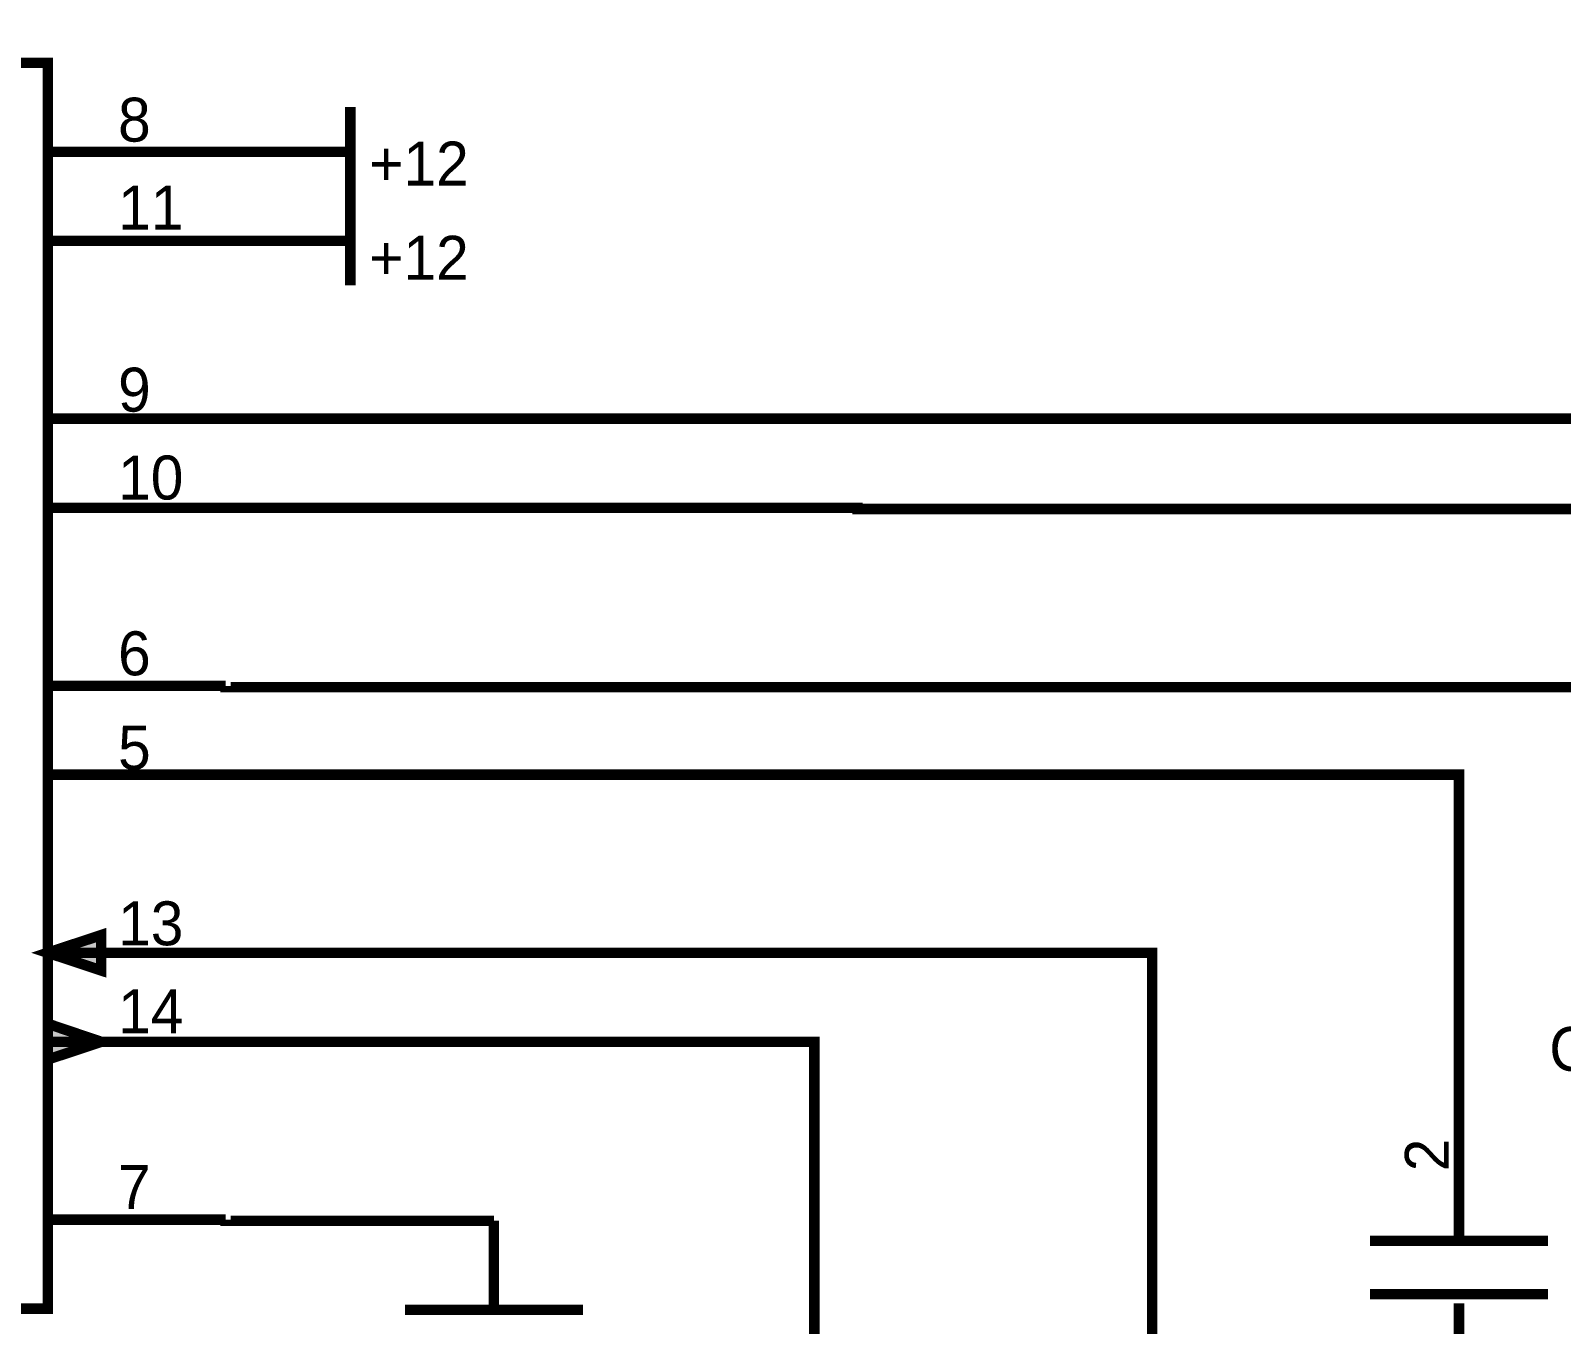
# Model space of a CAD drawing. Header units: millimetres. Extents: x 0 to 800, y 0 to 567.
# Drawn here: x 282.06 to 325.76, y 476.4 to 513.32 of the extents above; entities that cross this region are included whole.
import ezdxf

# ---------------------------------------------------------------- set-up
doc = ezdxf.new("R2010")
doc.units = ezdxf.units.MM
doc.layers.add('Sheet', color=255, linetype='Continuous')

msp = doc.modelspace()

# ---------------------------------------------------------------- linework, layer by layer
at = {"layer": 'Sheet', "const_width": 0.3}
for points in [[(287.628, 502.248), (352.306, 502.248), (352.306, 539.743), (359.16, 539.743)], [(291.19, 511.14), (291.19, 508.598)], [(282.555, 509.863), (287.628, 509.863)], [(288.647, 509.863), (287.628, 509.863)], [(288.647, 509.863), (291.19, 509.863)], [(291.19, 508.598), (291.19, 506.055)], [(282.555, 507.321), (287.628, 507.321)], [(288.647, 507.321), (287.628, 507.321)], [(288.647, 507.321), (291.19, 507.321)], [(282.555, 502.248), (287.628, 502.248)], [(282.555, 499.705), (287.628, 499.705)], [(287.628, 499.705), (305.671, 499.705), (305.671, 499.672), (345.082, 499.672), (345.082, 499.604), (345.082, 478.113)], [(282.555, 494.621), (287.628, 494.621)], [(287.628, 494.621), (287.628, 494.587), (333.894, 494.587)], [(282.555, 492.09), (287.628, 492.09)], [(287.628, 492.09), (322.84, 492.09), (322.84, 480.554)], [(282.555, 487.005), (287.628, 487.005)], [(287.628, 487.005), (314.082, 487.005), (314.082, 458.783), (322.84, 458.783), (328.171, 458.783), (333.894, 458.783)], [(282.555, 484.463), (287.628, 484.463)], [(287.628, 484.463), (304.439, 484.463), (304.439, 469.187), (304.439, 466.141)], [(322.84, 478.785), (322.84, 480.554)], [(282.555, 479.39), (287.628, 479.39)], [(295.289, 479.356), (287.628, 479.356), (287.628, 479.39)], [(295.289, 479.356), (295.289, 476.814)], [(322.84, 478.785), (322.84, 479.546)], [(325.382, 478.785), (320.298, 478.785)], [(325.382, 477.262), (320.298, 477.262)], [(292.747, 476.814), (297.831, 476.814)], [(322.84, 477.004), (322.84, 475.481)], [(322.84, 477.004), (322.84, 476.747)]]:
    msp.add_lwpolyline(points, dxfattribs=at)
at = {"layer": 'Sheet'}
for points, const_width in [([(262.228, 512.405), (282.555, 512.405), (282.555, 476.847), (262.228, 476.847), (262.228, 512.405)], 0.3), ([(262.228, 512.405), (262.228, 476.847), (282.555, 476.847), (282.555, 512.405), (262.228, 512.405), (262.228, 512.405)], 0.0991), ([(284.078, 487.509), (282.555, 487.005), (284.078, 486.501), (284.078, 487.509)], 0.3), ([(284.078, 487.509), (282.555, 487.005), (284.078, 486.501), (284.078, 487.509)], 0.0991), ([(284.078, 484.463), (282.555, 484.978), (282.555, 483.959), (284.078, 484.463)], 0.3), ([(284.078, 484.463), (282.555, 484.978), (282.555, 483.959), (284.078, 484.463)], 0.0991)]:
    msp.add_lwpolyline(points, close=True, dxfattribs=dict(at, const_width=const_width))
for points in [[(284.12, 487.592), (282.39, 487.015), (284.12, 486.438)], [(282.497, 483.898), (284.227, 484.475), (282.497, 485.052)]]:
    msp.add_solid(points, dxfattribs=at)

# ---------------------------------------------------------------- texts
for s, height, p in [('8', 1.254, (284.56, 510.154)), ('+12', 1.2543, (291.727, 508.9)), ('11', 1.2543, (284.56, 507.646)), ('+12', 1.2543, (291.727, 506.212)), ('9', 1.254, (284.56, 502.449)), ('10', 1.2543, (284.56, 499.94)), ('6', 1.254, (284.56, 494.923)), ('5', 1.254, (284.56, 492.235)), ('13', 1.2543, (284.56, 487.218)), ('14', 1.2543, (284.56, 484.709)), ('C4', 1.2543, (325.416, 483.634)), ('7', 1.254, (284.56, 479.692))]:
    msp.add_text(s, height=height, dxfattribs=at).set_placement(p)
msp.add_text('2', height=1.254, rotation=90, dxfattribs=at).set_placement((322.549, 480.767))

doc.saveas('drawing.dxf')
